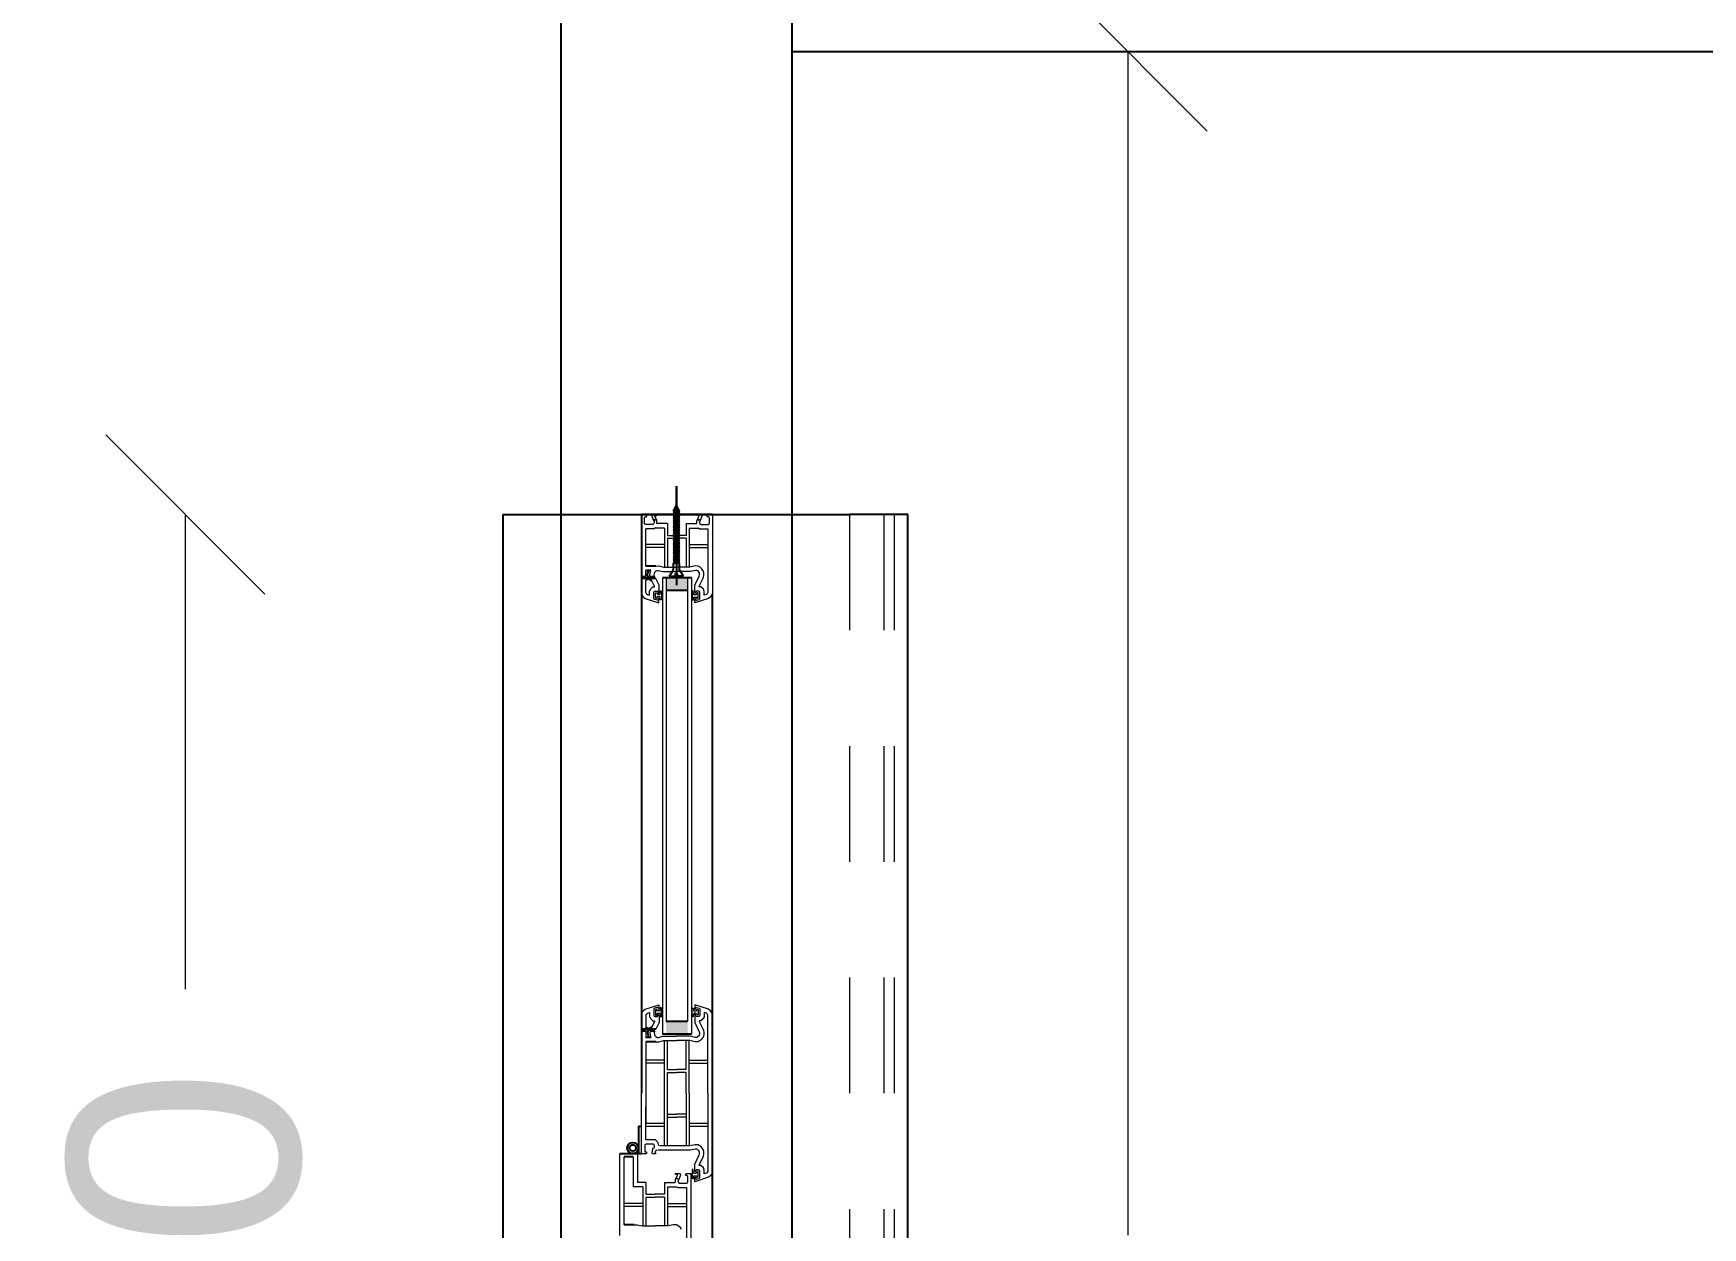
# Model space of a CAD drawing. Header units: metres. Extents: x -355 to 973, y -73 to 238.
# Drawn here: x 512.265 to 513.708, y 100.184 to 101.216 of the extents above; entities that cross this region are included whole.
import ezdxf

# ---------------------------------------------------------------- set-up
doc = ezdxf.new("R2010")
doc.units = ezdxf.units.M
doc.header["$LTSCALE"] = 3
doc.header["$MEASUREMENT"] = 0
doc.linetypes.add('202$0$HIDDEN', pattern=[0.375, 0.25, -0.125])
doc.linetypes.add('DASHED2', pattern=[0.375, 0.25, -0.125])
doc.layers.add('01B', color=10, linetype='Continuous')
doc.layers.add('5', color=2, linetype='Continuous')
doc.layers.add('05', color=21, linetype='Continuous', lineweight=5)
doc.layers.add('15', color=63, linetype='DASHED2', lineweight=15)
doc.styles.get("Standard").update_dxf_attribs({"font": 'arial.ttf'})
doc.dimstyles.new('ahmad', dxfattribs={"dimtxt": 0.2, "dimasz": 0.1375, "dimexe": 0, "dimexo": 0.0625, "dimgap": 0.09, "dimtad": 0, "dimzin": 0, "dimdsep": 46, "dimtxsty": 'Standard', "dimblk": 'OBLIQUE', "dimcen": 0.09, "dimclrd": 245, "dimclrt": 61, "dimadec": 0, "dimazin": 0, "dimtfac": 1, "dimtofl": 0, "dimtmove": 0, "dimatfit": 3, "dimldrblk": 'OBLIQUE', "dimfxl": 0, "dimfxlon": 1, "dimtolj": 1, "dimtzin": 0, "dimlwd": 13, "dimarcsym": 0})

# ---------------------------------------------------------------- blocks, each defined once
blk = doc.blocks.new('DSSSS')
at = {"layer": '05'}
for p, q in [((152.7604, -221.3864), (152.7604, -221.3872)), ((152.7604, -221.3872), (152.7664, -221.3872)), ((152.7664, -221.3872), (152.7664, -221.3863))]:
    blk.add_line(p, q, dxfattribs=at)
blk.add_lwpolyline([(152.7664, -221.3863), (152.7646, -221.3863), (152.7646, -221.384), (152.7657, -221.384), (152.7654, -221.383), (152.7617, -221.383), (152.7617, -221.3838), (152.7623, -221.3841), (152.763, -221.3847), (152.763, -221.3859), (152.7619, -221.3864), (152.7604, -221.3864)], dxfattribs=at)
blk = doc.blocks.new('ddd')
at = {"layer": '01B'}
for points in [[(1655.8293, 1003.8705), (1655.8184, 1003.8705), (1655.8184, 1003.889), (1655.8293, 1003.889)], [(1656.2018, 1003.8705), (1656.2127, 1003.8705), (1656.2127, 1003.889), (1656.2018, 1003.889)]]:
    blk.add_hatch(color=143, dxfattribs=at).paths.add_polyline_path(points)
at = {"layer": '01B', "color": 32}
for p in [(1655.7637, 1004.0793), (1655.7637, 1003.7293)]:
    blk.add_line(p, (1655.7637, 1004.0293), dxfattribs=at)
at = {"layer": '01B', "color": 143}
for p, q in [((1655.7637, 1003.9104), (1655.7637, 1003.8491)), ((1657.1951, 1003.9104), (1655.8322, 1003.9104)), ((1655.7608, 1003.8819), (1655.7555, 1003.8793)), ((1655.7608, 1003.8819), (1655.7587, 1003.8793)), ((1655.7621, 1003.8819), (1655.76, 1003.8793)), ((1655.7608, 1003.8819), (1655.7616, 1003.8813)), ((1655.7633, 1003.8819), (1655.7612, 1003.8793)), ((1655.7621, 1003.8819), (1655.7628, 1003.8813)), ((1655.7646, 1003.8819), (1655.7624, 1003.8793)), ((1655.7633, 1003.8819), (1655.7641, 1003.8813)), ((1655.7658, 1003.8819), (1655.7637, 1003.8793)), ((1655.7646, 1003.8819), (1655.7653, 1003.8813)), ((1655.7671, 1003.8819), (1655.7649, 1003.8793)), ((1655.7658, 1003.8819), (1655.7666, 1003.8813)), ((1655.7683, 1003.8819), (1655.7662, 1003.8793)), ((1655.7671, 1003.8819), (1655.7678, 1003.8813)), ((1655.7696, 1003.8819), (1655.7674, 1003.8793)), ((1655.7683, 1003.8819), (1655.769, 1003.8813)), ((1655.7708, 1003.8819), (1655.7687, 1003.8793)), ((1655.7696, 1003.8819), (1655.7703, 1003.8813)), ((1655.7721, 1003.8819), (1655.7699, 1003.8793)), ((1655.7708, 1003.8819), (1655.7715, 1003.8813)), ((1655.7733, 1003.8819), (1655.7712, 1003.8793)), ((1655.7721, 1003.8819), (1655.7728, 1003.8813)), ((1655.7745, 1003.8819), (1655.7724, 1003.8793)), ((1655.7733, 1003.8819), (1655.774, 1003.8813)), ((1655.7758, 1003.8819), (1655.7737, 1003.8793)), ((1655.7745, 1003.8819), (1655.7753, 1003.8813)), ((1655.777, 1003.8819), (1655.7749, 1003.8793)), ((1655.7758, 1003.8819), (1655.7765, 1003.8813)), ((1655.7783, 1003.8819), (1655.7762, 1003.8793)), ((1655.777, 1003.8819), (1655.7778, 1003.8813)), ((1655.7795, 1003.8819), (1655.7774, 1003.8793)), ((1655.7783, 1003.8819), (1655.779, 1003.8813)), ((1655.7808, 1003.8819), (1655.7786, 1003.8793)), ((1655.7795, 1003.8819), (1655.7803, 1003.8813)), ((1655.782, 1003.8819), (1655.7799, 1003.8793)), ((1655.7808, 1003.8819), (1655.7815, 1003.8813)), ((1655.7833, 1003.8819), (1655.7811, 1003.8793)), ((1655.782, 1003.8819), (1655.7827, 1003.8813)), ((1655.7845, 1003.8819), (1655.7824, 1003.8793)), ((1655.7833, 1003.8819), (1655.784, 1003.8813)), ((1655.7858, 1003.8819), (1655.7836, 1003.8793)), ((1655.7845, 1003.8819), (1655.7852, 1003.8813)), ((1655.787, 1003.8819), (1655.7849, 1003.8793)), ((1655.7858, 1003.8819), (1655.7865, 1003.8813)), ((1655.7882, 1003.8819), (1655.7861, 1003.8793)), ((1655.787, 1003.8819), (1655.7877, 1003.8813)), ((1655.7895, 1003.8819), (1655.7874, 1003.8793)), ((1655.7882, 1003.8819), (1655.789, 1003.8813)), ((1655.7907, 1003.8819), (1655.7886, 1003.8793)), ((1655.7895, 1003.8819), (1655.7902, 1003.8813)), ((1655.792, 1003.8819), (1655.7899, 1003.8793)), ((1655.7907, 1003.8819), (1655.7915, 1003.8813)), ((1655.7932, 1003.8819), (1655.7911, 1003.8793)), ((1655.792, 1003.8819), (1655.7927, 1003.8813)), ((1655.7945, 1003.8819), (1655.7923, 1003.8793)), ((1655.7932, 1003.8819), (1655.794, 1003.8813)), ((1655.7957, 1003.8819), (1655.7936, 1003.8793)), ((1655.7945, 1003.8819), (1655.7952, 1003.8813)), ((1655.797, 1003.8819), (1655.7948, 1003.8793)), ((1655.7957, 1003.8819), (1655.7965, 1003.8813)), ((1655.7982, 1003.8819), (1655.7961, 1003.8793)), ((1655.797, 1003.8819), (1655.7977, 1003.8813)), ((1655.7995, 1003.8819), (1655.7973, 1003.8793)), ((1655.7982, 1003.8819), (1655.7989, 1003.8813)), ((1655.8007, 1003.8819), (1655.7986, 1003.8793)), ((1655.7995, 1003.8819), (1655.8002, 1003.8813)), ((1655.8019, 1003.8819), (1655.7998, 1003.8793)), ((1655.8007, 1003.8819), (1655.8014, 1003.8813)), ((1655.8032, 1003.8819), (1655.8011, 1003.8793)), ((1655.8019, 1003.8819), (1655.8027, 1003.8813)), ((1655.8044, 1003.8819), (1655.8023, 1003.8793)), ((1655.8032, 1003.8819), (1655.8039, 1003.8813)), ((1655.8057, 1003.8819), (1655.8036, 1003.8793)), ((1655.8044, 1003.8819), (1655.8052, 1003.8813)), ((1655.8114, 1003.8819), (1655.8057, 1003.8819)), ((1655.8057, 1003.8819), (1655.8057, 1003.8793)), ((1655.8168, 1003.8855), (1655.8114, 1003.8819)), ((1655.8168, 1003.8855), (1655.8168, 1003.8803)), ((1655.8184, 1003.8923), (1655.8184, 1003.8672)), ((1655.8293, 1003.889), (1655.8293, 1003.8705)), ((1656.2018, 1003.889), (1656.2018, 1003.8705)), ((1656.2127, 1003.8923), (1656.2127, 1003.8672)), ((1655.7802, 1003.8793), (1655.7393, 1003.8793)), ((1655.7393, 1003.8793), (1655.8247, 1003.8793)), ((1655.7608, 1003.8768), (1655.7555, 1003.8793)), ((1655.7608, 1003.8768), (1655.7587, 1003.8793)), ((1655.7621, 1003.8768), (1655.76, 1003.8793)), ((1655.7608, 1003.8768), (1655.7616, 1003.8774)), ((1655.7633, 1003.8768), (1655.7612, 1003.8793)), ((1655.7621, 1003.8768), (1655.7628, 1003.8774)), ((1655.7646, 1003.8768), (1655.7624, 1003.8793)), ((1655.7633, 1003.8768), (1655.7641, 1003.8774)), ((1655.7658, 1003.8768), (1655.7637, 1003.8793)), ((1655.7646, 1003.8768), (1655.7653, 1003.8774)), ((1655.7671, 1003.8768), (1655.7649, 1003.8793)), ((1655.7658, 1003.8768), (1655.7666, 1003.8774)), ((1655.7683, 1003.8768), (1655.7662, 1003.8793)), ((1655.7671, 1003.8768), (1655.7678, 1003.8774)), ((1655.7696, 1003.8768), (1655.7674, 1003.8793)), ((1655.7683, 1003.8768), (1655.769, 1003.8774)), ((1655.7708, 1003.8768), (1655.7687, 1003.8793)), ((1655.7696, 1003.8768), (1655.7703, 1003.8774)), ((1655.7721, 1003.8768), (1655.7699, 1003.8793)), ((1655.7708, 1003.8768), (1655.7715, 1003.8774)), ((1655.7733, 1003.8768), (1655.7712, 1003.8793)), ((1655.7721, 1003.8768), (1655.7728, 1003.8774)), ((1655.7745, 1003.8768), (1655.7724, 1003.8793)), ((1655.7733, 1003.8768), (1655.774, 1003.8774)), ((1655.7758, 1003.8768), (1655.7737, 1003.8793)), ((1655.7745, 1003.8768), (1655.7753, 1003.8774)), ((1655.777, 1003.8768), (1655.7749, 1003.8793)), ((1655.7758, 1003.8768), (1655.7765, 1003.8774)), ((1655.7783, 1003.8768), (1655.7762, 1003.8793)), ((1655.777, 1003.8768), (1655.7778, 1003.8774)), ((1655.7795, 1003.8768), (1655.7774, 1003.8793)), ((1655.7783, 1003.8768), (1655.779, 1003.8774)), ((1655.7808, 1003.8768), (1655.7786, 1003.8793)), ((1655.7795, 1003.8768), (1655.7803, 1003.8774)), ((1655.782, 1003.8768), (1655.7799, 1003.8793)), ((1655.7808, 1003.8768), (1655.7815, 1003.8774)), ((1655.7833, 1003.8768), (1655.7811, 1003.8793)), ((1655.782, 1003.8768), (1655.7827, 1003.8774)), ((1655.7845, 1003.8768), (1655.7824, 1003.8793)), ((1655.7833, 1003.8768), (1655.784, 1003.8774)), ((1655.7858, 1003.8768), (1655.7836, 1003.8793)), ((1655.7845, 1003.8768), (1655.7852, 1003.8774)), ((1655.787, 1003.8768), (1655.7849, 1003.8793)), ((1655.7858, 1003.8768), (1655.7865, 1003.8774)), ((1655.7882, 1003.8768), (1655.7861, 1003.8793)), ((1655.787, 1003.8768), (1655.7877, 1003.8774)), ((1655.7895, 1003.8768), (1655.7874, 1003.8793)), ((1655.7882, 1003.8768), (1655.789, 1003.8774)), ((1655.7907, 1003.8768), (1655.7886, 1003.8793)), ((1655.7895, 1003.8768), (1655.7902, 1003.8774)), ((1655.792, 1003.8768), (1655.7899, 1003.8793)), ((1655.7907, 1003.8768), (1655.7915, 1003.8774)), ((1655.7932, 1003.8768), (1655.7911, 1003.8793)), ((1655.792, 1003.8768), (1655.7927, 1003.8774)), ((1655.7945, 1003.8768), (1655.7923, 1003.8793)), ((1655.7932, 1003.8768), (1655.794, 1003.8774)), ((1655.7957, 1003.8768), (1655.7936, 1003.8793)), ((1655.7945, 1003.8768), (1655.7952, 1003.8774)), ((1655.797, 1003.8768), (1655.7948, 1003.8793)), ((1655.7957, 1003.8768), (1655.7965, 1003.8774)), ((1655.7982, 1003.8768), (1655.7961, 1003.8793)), ((1655.797, 1003.8768), (1655.7977, 1003.8774)), ((1655.7995, 1003.8768), (1655.7973, 1003.8793)), ((1655.7982, 1003.8768), (1655.7989, 1003.8774)), ((1655.8007, 1003.8768), (1655.7986, 1003.8793)), ((1655.7995, 1003.8768), (1655.8002, 1003.8774)), ((1655.8019, 1003.8768), (1655.7998, 1003.8793)), ((1655.8007, 1003.8768), (1655.8014, 1003.8774)), ((1655.8032, 1003.8768), (1655.8011, 1003.8793)), ((1655.8019, 1003.8768), (1655.8027, 1003.8774)), ((1655.8044, 1003.8768), (1655.8023, 1003.8793)), ((1655.8032, 1003.8768), (1655.8039, 1003.8774)), ((1655.8057, 1003.8768), (1655.8036, 1003.8793)), ((1655.8044, 1003.8768), (1655.8052, 1003.8774)), ((1655.8057, 1003.8768), (1655.8057, 1003.8793)), ((1655.8114, 1003.8768), (1655.8057, 1003.8768)), ((1655.8168, 1003.8732), (1655.8114, 1003.8768)), ((1655.8168, 1003.8803), (1655.8147, 1003.8803)), ((1655.8147, 1003.8803), (1655.8147, 1003.8793)), ((1655.8147, 1003.8784), (1655.8147, 1003.8793)), ((1655.8168, 1003.8784), (1655.8147, 1003.8784)), ((1655.8168, 1003.8732), (1655.8168, 1003.8784)), ((1655.8082, 1003.8614), (1655.8082, 1003.8529)), ((1655.8119, 1003.8571), (1655.8119, 1003.8529)), ((1655.8123, 1003.8555), (1655.8122, 1003.8549)), ((1655.8174, 1003.8607), (1655.8174, 1003.8566)), ((1655.8174, 1003.8529), (1655.8174, 1003.8491)), ((1655.8189, 1003.8572), (1655.8178, 1003.8551)), ((1655.8181, 1003.8545), (1655.8189, 1003.8529)), ((1655.8189, 1003.8615), (1655.8189, 1003.8572)), ((1655.8189, 1003.8529), (1655.8189, 1003.8491)), ((1655.8209, 1003.8581), (1655.8193, 1003.8551)), ((1655.8193, 1003.8551), (1655.8204, 1003.8529)), ((1656.2065, 1003.8581), (1656.2081, 1003.8551)), ((1656.2081, 1003.8551), (1656.207, 1003.8529)), ((1656.2084, 1003.8615), (1656.2084, 1003.8572)), ((1656.2084, 1003.8572), (1656.2095, 1003.8551)), ((1656.2092, 1003.8545), (1656.2084, 1003.8529)), ((1656.2084, 1003.8529), (1656.2084, 1003.8491)), ((1656.2099, 1003.8607), (1656.2099, 1003.8566)), ((1656.2099, 1003.8529), (1656.2099, 1003.8491)), ((1656.215, 1003.8555), (1656.2152, 1003.8549)), ((1656.2154, 1003.8571), (1656.2154, 1003.8529)), ((1656.2192, 1003.8614), (1656.2192, 1003.8529)), ((1655.7637, 1003.8491), (1656.2637, 1003.8491)), ((1656.2921, 1003.8467), (1656.2921, 1003.8491)), ((1656.3159, 1003.8467), (1656.2921, 1003.8467)), ((1656.3159, 1003.8491), (1656.3159, 1003.8467)), ((1656.3159, 1003.8456), (1656.3159, 1003.8304)), ((1656.3185, 1003.8418), (1656.3185, 1003.8342)), ((1656.3774, 1003.8427), (1656.3774, 1003.8342))]:
    blk.add_line(p, q, dxfattribs=at)
for radius in [0.00477, 0.00274]:
    blk.add_circle((1656.3109, 1003.8416), radius, dxfattribs=at)
at = {"layer": '05', "color": 143}
for p, q in [((1655.7637, 1003.9064), (1655.7637, 1003.9104)), ((1656.2637, 1003.9104), (1656.3322, 1003.9104)), ((1656.3322, 1003.9104), (1656.3349, 1003.9087)), ((1655.7651, 1003.9057), (1655.7637, 1003.9064)), ((1655.7637, 1003.9013), (1655.7651, 1003.9014)), ((1655.7637, 1003.8972), (1655.7637, 1003.9013)), ((1655.764, 1003.897), (1655.7637, 1003.8972)), ((1655.7646, 1003.8971), (1655.764, 1003.897)), ((1655.7647, 1003.8984), (1655.7646, 1003.8971)), ((1655.7652, 1003.8989), (1655.7647, 1003.8984)), ((1655.7656, 1003.9063), (1655.7651, 1003.9057)), ((1655.7651, 1003.9014), (1655.7689, 1003.8999)), ((1655.7689, 1003.8971), (1655.7652, 1003.8989)), ((1655.7667, 1003.9078), (1655.7656, 1003.9073)), ((1655.7656, 1003.9073), (1655.7656, 1003.9063)), ((1655.771, 1003.9078), (1655.7667, 1003.9078)), ((1655.7687, 1003.8985), (1655.7678, 1003.899)), ((1655.7678, 1003.899), (1655.7683, 1003.8988)), ((1655.7683, 1003.8988), (1655.7687, 1003.8985)), ((1655.7689, 1003.8999), (1655.7702, 1003.8991)), ((1655.7701, 1003.8971), (1655.7689, 1003.8971)), ((1655.7712, 1003.8971), (1655.7701, 1003.8971)), ((1655.7702, 1003.8991), (1655.7715, 1003.8997)), ((1655.7716, 1003.9077), (1655.771, 1003.9078)), ((1655.7715, 1003.8967), (1655.7712, 1003.8971)), ((1655.7715, 1003.8997), (1655.7722, 1003.9006)), ((1655.7715, 1003.8878), (1655.7715, 1003.8967)), ((1655.7722, 1003.9067), (1655.7716, 1003.9077)), ((1655.7722, 1003.9006), (1655.7722, 1003.9067)), ((1655.7752, 1003.8982), (1655.776, 1003.8993)), ((1655.7754, 1003.8979), (1655.7752, 1003.8982)), ((1655.7754, 1003.8904), (1655.7754, 1003.8979)), ((1655.776, 1003.8993), (1655.776, 1003.9066)), ((1655.776, 1003.9066), (1655.8311, 1003.9066)), ((1655.7896, 1003.8904), (1655.7896, 1003.9066)), ((1655.7921, 1003.8904), (1655.7921, 1003.9066)), ((1655.8082, 1003.898), (1655.8081, 1003.8954)), ((1655.8081, 1003.8954), (1655.8091, 1003.891)), ((1655.8093, 1003.8999), (1655.8082, 1003.898)), ((1655.8103, 1003.9011), (1655.8093, 1003.8999)), ((1655.8122, 1003.9024), (1655.8103, 1003.9011)), ((1655.814, 1003.903), (1655.8122, 1003.9024)), ((1655.816, 1003.9031), (1655.814, 1003.903)), ((1655.818, 1003.9027), (1655.816, 1003.9031)), ((1655.8257, 1003.899), (1655.818, 1003.9027)), ((1655.8261, 1003.899), (1655.8257, 1003.899)), ((1655.8282, 1003.9026), (1655.8261, 1003.9005)), ((1655.8261, 1003.9005), (1655.8261, 1003.899)), ((1655.8301, 1003.9033), (1655.8282, 1003.9026)), ((1655.8334, 1003.9033), (1655.8301, 1003.9033)), ((1655.8311, 1003.9066), (1655.8323, 1003.9058)), ((1655.8323, 1003.9058), (1655.8328, 1003.9052)), ((1655.8328, 1003.9052), (1655.8334, 1003.9033)), ((1656.1945, 1003.9052), (1656.1939, 1003.9033)), ((1656.1939, 1003.9033), (1656.1973, 1003.9033)), ((1656.195, 1003.9058), (1656.1945, 1003.9052)), ((1656.1962, 1003.9066), (1656.195, 1003.9058)), ((1656.2637, 1003.9066), (1656.1962, 1003.9066)), ((1656.1973, 1003.9033), (1656.1992, 1003.9026)), ((1656.1992, 1003.9026), (1656.2012, 1003.9005)), ((1656.2012, 1003.9005), (1656.2012, 1003.899)), ((1656.2012, 1003.899), (1656.2017, 1003.899)), ((1656.2017, 1003.899), (1656.2093, 1003.9027)), ((1656.2093, 1003.9027), (1656.2113, 1003.9031)), ((1656.2113, 1003.9031), (1656.2133, 1003.903)), ((1656.2133, 1003.903), (1656.2152, 1003.9024)), ((1656.2152, 1003.9024), (1656.217, 1003.9011)), ((1656.217, 1003.9011), (1656.218, 1003.8999)), ((1656.218, 1003.8999), (1656.2192, 1003.898)), ((1656.2192, 1003.8954), (1656.2182, 1003.891)), ((1656.2192, 1003.898), (1656.2192, 1003.8954)), ((1656.2352, 1003.8904), (1656.2352, 1003.9066)), ((1656.2377, 1003.8904), (1656.2377, 1003.9066)), ((1656.2637, 1003.9066), (1656.3311, 1003.9066)), ((1656.2896, 1003.8904), (1656.2896, 1003.9066)), ((1656.2921, 1003.8904), (1656.2921, 1003.9066)), ((1656.3082, 1003.898), (1656.3081, 1003.8954)), ((1656.3081, 1003.8954), (1656.3091, 1003.891)), ((1656.3093, 1003.8999), (1656.3082, 1003.898)), ((1656.3103, 1003.9011), (1656.3093, 1003.8999)), ((1656.3122, 1003.9024), (1656.3103, 1003.9011)), ((1656.3124, 1003.8976), (1656.3119, 1003.8969)), ((1656.3119, 1003.8969), (1656.3119, 1003.8958)), ((1656.3119, 1003.8958), (1656.3129, 1003.8914)), ((1656.314, 1003.903), (1656.3122, 1003.9024)), ((1656.313, 1003.8983), (1656.3124, 1003.8976)), ((1656.3138, 1003.8989), (1656.313, 1003.8983)), ((1656.3147, 1003.8992), (1656.3138, 1003.8989)), ((1656.316, 1003.9031), (1656.314, 1003.903)), ((1656.3157, 1003.8993), (1656.3147, 1003.8992)), ((1656.3168, 1003.899), (1656.3157, 1003.8993)), ((1656.318, 1003.9027), (1656.316, 1003.9031)), ((1656.3248, 1003.8951), (1656.3168, 1003.899)), ((1656.3257, 1003.899), (1656.318, 1003.9027)), ((1656.3261, 1003.899), (1656.3257, 1003.899)), ((1656.3282, 1003.9026), (1656.3261, 1003.9005)), ((1656.3261, 1003.9005), (1656.3261, 1003.899)), ((1656.3301, 1003.9033), (1656.3282, 1003.9026)), ((1656.3303, 1003.8993), (1656.3299, 1003.8989)), ((1656.3299, 1003.8989), (1656.3299, 1003.8964)), ((1656.3299, 1003.8964), (1656.3313, 1003.8958)), ((1656.3334, 1003.9033), (1656.3301, 1003.9033)), ((1656.3308, 1003.8995), (1656.3303, 1003.8993)), ((1656.3365, 1003.8995), (1656.3308, 1003.8995)), ((1656.3311, 1003.9066), (1656.3323, 1003.9058)), ((1656.3313, 1003.8958), (1656.3316, 1003.8955)), ((1656.3316, 1003.8955), (1656.3316, 1003.8953)), ((1656.3323, 1003.9058), (1656.3328, 1003.9052)), ((1656.3328, 1003.9052), (1656.3334, 1003.9033)), ((1656.3349, 1003.9087), (1656.3362, 1003.907)), ((1656.3362, 1003.907), (1656.3401, 1003.8953)), ((1656.3362, 1003.8953), (1656.3362, 1003.8957)), ((1656.3362, 1003.8957), (1656.3369, 1003.8957)), ((1656.3369, 1003.8993), (1656.3365, 1003.8995)), ((1656.3372, 1003.8989), (1656.3369, 1003.8993)), ((1656.3369, 1003.8957), (1656.3375, 1003.8958)), ((1656.3378, 1003.8966), (1656.3372, 1003.8989)), ((1656.3375, 1003.8958), (1656.3377, 1003.8962)), ((1656.3377, 1003.8962), (1656.3378, 1003.8966)), ((1655.7715, 1003.8878), (1655.7817, 1003.8878)), ((1655.7754, 1003.8904), (1655.8091, 1003.8904)), ((1655.7817, 1003.8878), (1655.7817, 1003.8797)), ((1655.7842, 1003.8878), (1655.8091, 1003.8878)), ((1655.7842, 1003.8878), (1655.7842, 1003.8797)), ((1655.8091, 1003.891), (1655.8091, 1003.8841)), ((1655.8091, 1003.8841), (1655.8091, 1003.8797)), ((1656.2182, 1003.891), (1656.2182, 1003.8841)), ((1656.2637, 1003.8904), (1656.2182, 1003.8904)), ((1656.2431, 1003.8878), (1656.2182, 1003.8878)), ((1656.2182, 1003.8841), (1656.2182, 1003.8797)), ((1656.2431, 1003.8878), (1656.2431, 1003.8797)), ((1656.2637, 1003.8878), (1656.2457, 1003.8878)), ((1656.2457, 1003.8878), (1656.2457, 1003.8797)), ((1656.2637, 1003.8904), (1656.3091, 1003.8904)), ((1656.2637, 1003.8878), (1656.3091, 1003.8878)), ((1656.2817, 1003.8878), (1656.2817, 1003.8797)), ((1656.2842, 1003.8878), (1656.2842, 1003.8797)), ((1656.3091, 1003.891), (1656.3091, 1003.8833)), ((1656.3091, 1003.8833), (1656.3091, 1003.865)), ((1656.3129, 1003.8914), (1656.3129, 1003.8833)), ((1656.3129, 1003.8833), (1656.3129, 1003.8632)), ((1656.3312, 1003.8951), (1656.3248, 1003.8951)), ((1656.3296, 1003.8939), (1656.3296, 1003.8929)), ((1656.3296, 1003.8929), (1656.3373, 1003.8929)), ((1656.3316, 1003.8953), (1656.3312, 1003.8951)), ((1656.3401, 1003.8953), (1656.3362, 1003.8953)), ((1656.3373, 1003.8929), (1656.3373, 1003.894)), ((1656.3588, 1003.8717), (1656.3588, 1003.8879)), ((1656.3614, 1003.8717), (1656.3614, 1003.8879)), ((1655.7715, 1003.8716), (1655.7817, 1003.8716)), ((1655.7715, 1003.8716), (1655.7715, 1003.8628)), ((1655.7754, 1003.8691), (1655.8091, 1003.8691)), ((1655.7754, 1003.8691), (1655.7754, 1003.8615)), ((1655.7817, 1003.8716), (1655.7817, 1003.8797)), ((1655.7842, 1003.8716), (1655.7842, 1003.8797)), ((1655.7842, 1003.8716), (1655.8091, 1003.8716)), ((1655.7896, 1003.8691), (1655.7896, 1003.8529)), ((1655.7921, 1003.8691), (1655.7921, 1003.8529)), ((1655.8081, 1003.864), (1655.8091, 1003.8685)), ((1655.8091, 1003.8754), (1655.8091, 1003.8797)), ((1655.8091, 1003.8685), (1655.8091, 1003.8754)), ((1655.8119, 1003.8636), (1655.8129, 1003.868)), ((1655.8129, 1003.8754), (1655.8129, 1003.8797)), ((1655.8129, 1003.868), (1655.8129, 1003.8754)), ((1655.8296, 1003.8656), (1655.8296, 1003.8665)), ((1655.8296, 1003.8665), (1655.8373, 1003.8665)), ((1655.8373, 1003.8665), (1655.8373, 1003.8654)), ((1656.1977, 1003.8665), (1656.19, 1003.8665)), ((1656.19, 1003.8665), (1656.19, 1003.8654)), ((1656.1977, 1003.8656), (1656.1977, 1003.8665)), ((1656.2144, 1003.8754), (1656.2144, 1003.8797)), ((1656.2144, 1003.868), (1656.2144, 1003.8754)), ((1656.2154, 1003.8636), (1656.2144, 1003.868)), ((1656.2182, 1003.8754), (1656.2182, 1003.8797)), ((1656.2182, 1003.8685), (1656.2182, 1003.8754)), ((1656.2431, 1003.8716), (1656.2182, 1003.8716)), ((1656.3091, 1003.8691), (1656.2182, 1003.8691)), ((1656.2192, 1003.864), (1656.2182, 1003.8685)), ((1656.2352, 1003.8691), (1656.2352, 1003.8529)), ((1656.2377, 1003.8691), (1656.2377, 1003.8529)), ((1656.2431, 1003.8716), (1656.2431, 1003.8797)), ((1656.2457, 1003.8716), (1656.2457, 1003.8797)), ((1656.3091, 1003.8716), (1656.2457, 1003.8716)), ((1656.2817, 1003.8716), (1656.2817, 1003.8797)), ((1656.2842, 1003.8716), (1656.2842, 1003.8797)), ((1656.2896, 1003.8529), (1656.2896, 1003.8691)), ((1656.2921, 1003.8529), (1656.2921, 1003.8691)), ((1656.3408, 1003.8691), (1656.3509, 1003.8691)), ((1656.3446, 1003.8717), (1656.3783, 1003.8717)), ((1656.3509, 1003.8691), (1656.3509, 1003.861)), ((1656.3534, 1003.8691), (1656.3783, 1003.8691)), ((1656.3534, 1003.8691), (1656.3534, 1003.861)), ((1655.764, 1003.8625), (1655.7637, 1003.8623)), ((1655.7637, 1003.8623), (1655.7637, 1003.8581)), ((1655.7637, 1003.8581), (1655.7651, 1003.858)), ((1655.7651, 1003.8537), (1655.7637, 1003.8531)), ((1655.7637, 1003.8531), (1655.7637, 1003.8491)), ((1655.7646, 1003.8623), (1655.764, 1003.8625)), ((1655.7647, 1003.8611), (1655.7646, 1003.8623)), ((1655.7652, 1003.8606), (1655.7647, 1003.8611)), ((1655.7651, 1003.858), (1655.7689, 1003.8595)), ((1655.7656, 1003.8532), (1655.7651, 1003.8537)), ((1655.7689, 1003.8624), (1655.7652, 1003.8606)), ((1655.7656, 1003.8521), (1655.7656, 1003.8532)), ((1655.7667, 1003.8516), (1655.7656, 1003.8521)), ((1655.7687, 1003.8609), (1655.7678, 1003.8604)), ((1655.7678, 1003.8604), (1655.7683, 1003.8606)), ((1655.7683, 1003.8606), (1655.7687, 1003.8609)), ((1655.7701, 1003.8623), (1655.7689, 1003.8624)), ((1655.7689, 1003.8595), (1655.7702, 1003.8603)), ((1655.7712, 1003.8623), (1655.7701, 1003.8623)), ((1655.7702, 1003.8603), (1655.7715, 1003.8597)), ((1655.7715, 1003.8628), (1655.7712, 1003.8623)), ((1655.7715, 1003.8597), (1655.7722, 1003.8589)), ((1655.7722, 1003.8528), (1655.7716, 1003.8517)), ((1655.7722, 1003.8589), (1655.7722, 1003.8528)), ((1655.7754, 1003.8615), (1655.7752, 1003.8613)), ((1655.7752, 1003.8613), (1655.776, 1003.8601)), ((1655.776, 1003.8601), (1655.776, 1003.8529)), ((1655.8082, 1003.8529), (1655.776, 1003.8529)), ((1655.8082, 1003.8614), (1655.8081, 1003.864)), ((1655.8119, 1003.8626), (1655.8119, 1003.8636)), ((1655.8124, 1003.8618), (1655.8119, 1003.8626)), ((1655.814, 1003.8565), (1655.8119, 1003.8571)), ((1655.8174, 1003.8529), (1655.8119, 1003.8529)), ((1655.8143, 1003.8543), (1655.8122, 1003.8549)), ((1655.8144, 1003.8549), (1655.8123, 1003.8555)), ((1655.813, 1003.8611), (1655.8124, 1003.8618)), ((1655.8138, 1003.8605), (1655.813, 1003.8611)), ((1655.8147, 1003.8603), (1655.8138, 1003.8605)), ((1655.816, 1003.8563), (1655.814, 1003.8565)), ((1655.8165, 1003.8541), (1655.8143, 1003.8543)), ((1655.8164, 1003.8547), (1655.8144, 1003.8549)), ((1655.8157, 1003.8602), (1655.8147, 1003.8603)), ((1655.8168, 1003.8604), (1655.8157, 1003.8602)), ((1655.8174, 1003.8566), (1655.816, 1003.8563)), ((1655.8178, 1003.8551), (1655.8164, 1003.8547)), ((1655.8181, 1003.8545), (1655.8165, 1003.8541)), ((1655.8174, 1003.8607), (1655.8168, 1003.8604)), ((1655.8248, 1003.8643), (1655.8189, 1003.8615)), ((1655.8311, 1003.8529), (1655.8204, 1003.8529)), ((1655.8257, 1003.8605), (1655.8209, 1003.8581)), ((1655.8312, 1003.8643), (1655.8248, 1003.8643)), ((1655.8261, 1003.8605), (1655.8257, 1003.8605)), ((1655.8261, 1003.859), (1655.8261, 1003.8605)), ((1655.8282, 1003.8568), (1655.8261, 1003.859)), ((1655.8301, 1003.8561), (1655.8282, 1003.8568)), ((1655.8299, 1003.863), (1655.8313, 1003.8637)), ((1655.8299, 1003.8605), (1655.8299, 1003.863)), ((1655.8303, 1003.8601), (1655.8299, 1003.8605)), ((1655.8334, 1003.8561), (1655.8301, 1003.8561)), ((1655.8308, 1003.8599), (1655.8303, 1003.8601)), ((1655.8365, 1003.8599), (1655.8308, 1003.8599)), ((1655.8311, 1003.8529), (1655.8323, 1003.8536)), ((1655.8316, 1003.8641), (1655.8312, 1003.8643)), ((1655.8313, 1003.8637), (1655.8316, 1003.8639)), ((1655.8316, 1003.8639), (1655.8316, 1003.8641)), ((1655.8323, 1003.8536), (1655.8328, 1003.8543)), ((1655.8328, 1003.8543), (1655.8334, 1003.8561)), ((1655.8349, 1003.8507), (1655.8362, 1003.8524)), ((1655.8362, 1003.8524), (1655.8401, 1003.8641)), ((1655.8401, 1003.8641), (1655.8362, 1003.8641)), ((1655.8362, 1003.8641), (1655.8362, 1003.8638)), ((1655.8362, 1003.8638), (1655.8369, 1003.8638)), ((1655.8369, 1003.8602), (1655.8365, 1003.8599)), ((1655.8369, 1003.8638), (1655.8375, 1003.8637)), ((1655.8372, 1003.8605), (1655.8369, 1003.8602)), ((1655.8378, 1003.8628), (1655.8372, 1003.8605)), ((1655.8375, 1003.8637), (1655.8377, 1003.8632)), ((1655.8377, 1003.8632), (1655.8378, 1003.8628)), ((1656.1911, 1003.8524), (1656.1872, 1003.8641)), ((1656.1872, 1003.8641), (1656.1911, 1003.8641)), ((1656.1896, 1003.8632), (1656.1895, 1003.8628)), ((1656.1895, 1003.8628), (1656.1902, 1003.8605)), ((1656.1899, 1003.8637), (1656.1896, 1003.8632)), ((1656.1904, 1003.8638), (1656.1899, 1003.8637)), ((1656.1902, 1003.8605), (1656.1905, 1003.8602)), ((1656.1911, 1003.8638), (1656.1904, 1003.8638)), ((1656.1905, 1003.8602), (1656.1908, 1003.8599)), ((1656.1908, 1003.8599), (1656.1965, 1003.8599)), ((1656.1911, 1003.8641), (1656.1911, 1003.8638)), ((1656.1924, 1003.8507), (1656.1911, 1003.8524)), ((1656.1945, 1003.8543), (1656.1939, 1003.8561)), ((1656.1939, 1003.8561), (1656.1973, 1003.8561)), ((1656.195, 1003.8536), (1656.1945, 1003.8543)), ((1656.1962, 1003.8529), (1656.195, 1003.8536)), ((1656.1957, 1003.8641), (1656.1961, 1003.8643)), ((1656.1957, 1003.8639), (1656.1957, 1003.8641)), ((1656.196, 1003.8637), (1656.1957, 1003.8639)), ((1656.1974, 1003.863), (1656.196, 1003.8637)), ((1656.1961, 1003.8643), (1656.2025, 1003.8643)), ((1656.1962, 1003.8529), (1656.207, 1003.8529)), ((1656.1965, 1003.8599), (1656.197, 1003.8601)), ((1656.197, 1003.8601), (1656.1974, 1003.8605)), ((1656.1973, 1003.8561), (1656.1992, 1003.8568)), ((1656.1974, 1003.8605), (1656.1974, 1003.863)), ((1656.1992, 1003.8568), (1656.2012, 1003.859)), ((1656.2012, 1003.859), (1656.2012, 1003.8605)), ((1656.2012, 1003.8605), (1656.2017, 1003.8605)), ((1656.2017, 1003.8605), (1656.2065, 1003.8581)), ((1656.2025, 1003.8643), (1656.2084, 1003.8615)), ((1656.2092, 1003.8545), (1656.2109, 1003.8541)), ((1656.2095, 1003.8551), (1656.2109, 1003.8547)), ((1656.2099, 1003.8607), (1656.2106, 1003.8604)), ((1656.2099, 1003.8566), (1656.2113, 1003.8563)), ((1656.2099, 1003.8529), (1656.2154, 1003.8529)), ((1656.2106, 1003.8604), (1656.2116, 1003.8602)), ((1656.2109, 1003.8547), (1656.2129, 1003.8549)), ((1656.2109, 1003.8541), (1656.213, 1003.8543)), ((1656.2113, 1003.8563), (1656.2133, 1003.8565)), ((1656.2116, 1003.8602), (1656.2126, 1003.8603)), ((1656.2126, 1003.8603), (1656.2135, 1003.8605)), ((1656.2129, 1003.8549), (1656.215, 1003.8555)), ((1656.213, 1003.8543), (1656.2152, 1003.8549)), ((1656.2133, 1003.8565), (1656.2154, 1003.8571)), ((1656.2135, 1003.8605), (1656.2143, 1003.8611)), ((1656.2143, 1003.8611), (1656.2149, 1003.8618)), ((1656.2149, 1003.8618), (1656.2154, 1003.8626)), ((1656.2154, 1003.8626), (1656.2154, 1003.8636)), ((1656.2192, 1003.8614), (1656.2192, 1003.864)), ((1656.2192, 1003.8529), (1656.2896, 1003.8529)), ((1656.3038, 1003.8529), (1656.2754, 1003.8529)), ((1656.3064, 1003.8635), (1656.3038, 1003.8611)), ((1656.3038, 1003.8611), (1656.3038, 1003.8529)), ((1656.3087, 1003.8641), (1656.3064, 1003.8635)), ((1656.3083, 1003.86), (1656.3076, 1003.8594)), ((1656.3076, 1003.8594), (1656.3076, 1003.8528)), ((1656.3076, 1003.8528), (1656.3079, 1003.8522)), ((1656.3079, 1003.8522), (1656.3083, 1003.8519)), ((1656.3092, 1003.8603), (1656.3083, 1003.86)), ((1656.3091, 1003.8641), (1656.3087, 1003.8641)), ((1656.3102, 1003.8603), (1656.3092, 1003.8603)), ((1656.3114, 1003.859), (1656.3102, 1003.8603)), ((1656.3154, 1003.8583), (1656.3114, 1003.859)), ((1656.3129, 1003.8623), (1656.3132, 1003.8616)), ((1656.3132, 1003.8616), (1656.3139, 1003.8611)), ((1656.3139, 1003.8611), (1656.3146, 1003.8606)), ((1656.3142, 1003.8521), (1656.3144, 1003.8526)), ((1656.3144, 1003.8533), (1656.3147, 1003.8536)), ((1656.3144, 1003.8526), (1656.3144, 1003.8533)), ((1656.3146, 1003.8606), (1656.3154, 1003.8612)), ((1656.3147, 1003.8536), (1656.3157, 1003.8536)), ((1656.3154, 1003.8612), (1656.316, 1003.8616)), ((1656.316, 1003.8587), (1656.3154, 1003.8583)), ((1656.3157, 1003.8536), (1656.3159, 1003.8532)), ((1656.3159, 1003.8532), (1656.3159, 1003.8491)), ((1656.316, 1003.8616), (1656.316, 1003.8587)), ((1656.3408, 1003.8529), (1656.3408, 1003.8456)), ((1656.3408, 1003.8529), (1656.3509, 1003.8529)), ((1656.3509, 1003.8529), (1656.3509, 1003.861)), ((1656.3534, 1003.8529), (1656.3534, 1003.861)), ((1656.3534, 1003.8529), (1656.3783, 1003.8529)), ((1656.3783, 1003.8567), (1656.3783, 1003.861)), ((1656.3783, 1003.8498), (1656.3783, 1003.8567)), ((1655.8174, 1003.8491), (1655.7637, 1003.8491)), ((1655.771, 1003.8516), (1655.7667, 1003.8516)), ((1655.7716, 1003.8517), (1655.771, 1003.8516)), ((1655.8322, 1003.8491), (1655.8189, 1003.8491)), ((1655.8322, 1003.8491), (1655.8349, 1003.8507)), ((1656.1951, 1003.8491), (1656.1924, 1003.8507)), ((1656.1951, 1003.8491), (1656.2084, 1003.8491)), ((1656.2099, 1003.8491), (1656.2637, 1003.8491)), ((1656.3159, 1003.8491), (1656.2637, 1003.8491)), ((1656.3083, 1003.8519), (1656.3138, 1003.8519)), ((1656.3138, 1003.8519), (1656.3142, 1003.8521)), ((1656.3159, 1003.8456), (1656.3408, 1003.8456)), ((1656.3185, 1003.8418), (1656.3446, 1003.8418)), ((1656.3446, 1003.8504), (1656.3446, 1003.8418)), ((1656.3446, 1003.8504), (1656.3783, 1003.8504)), ((1656.3588, 1003.8504), (1656.3588, 1003.8342)), ((1656.3614, 1003.8504), (1656.3614, 1003.8342)), ((1656.3773, 1003.8453), (1656.3783, 1003.8498)), ((1656.3774, 1003.8427), (1656.3773, 1003.8453)), ((1656.3866, 1003.8304), (1656.3159, 1003.8304)), ((1656.3774, 1003.8342), (1656.3185, 1003.8342))]:
    blk.add_line(p, q, dxfattribs=at)
at = {"layer": '05', "color": 107}
for p, q in [((1655.8184, 1003.8923), (1656.2127, 1003.8923)), ((1655.8184, 1003.889), (1656.2018, 1003.889)), ((1655.8184, 1003.8705), (1656.2018, 1003.8705)), ((1655.8184, 1003.8672), (1656.2127, 1003.8672))]:
    blk.add_line(p, q, dxfattribs=at)
at = {"layer": '05', "color": 143}
for points in [[(1655.7637, 1003.9104), (1655.8322, 1003.9104), (1655.8349, 1003.9087), (1655.8362, 1003.907), (1655.8401, 1003.8953), (1655.8362, 1003.8953), (1655.8362, 1003.8957), (1655.8369, 1003.8957), (1655.8375, 1003.8958), (1655.8377, 1003.8962), (1655.8378, 1003.8966), (1655.8372, 1003.8989), (1655.8369, 1003.8993), (1655.8365, 1003.8995), (1655.8308, 1003.8995), (1655.8303, 1003.8993), (1655.8299, 1003.8989), (1655.8299, 1003.8964), (1655.8313, 1003.8958), (1655.8316, 1003.8955), (1655.8316, 1003.8953), (1655.8312, 1003.8951), (1655.8248, 1003.8951), (1655.8168, 1003.899), (1655.8157, 1003.8993), (1655.8147, 1003.8992), (1655.8138, 1003.8989), (1655.813, 1003.8983), (1655.8124, 1003.8976), (1655.8119, 1003.8969), (1655.8119, 1003.8958), (1655.8129, 1003.8914), (1655.8129, 1003.8841), (1655.8129, 1003.8797)], [(1656.2637, 1003.9104), (1656.1951, 1003.9104), (1656.1924, 1003.9087), (1656.1911, 1003.907), (1656.1872, 1003.8953), (1656.1911, 1003.8953), (1656.1911, 1003.8957), (1656.1904, 1003.8957), (1656.1899, 1003.8958), (1656.1896, 1003.8962), (1656.1895, 1003.8966), (1656.1902, 1003.8989), (1656.1905, 1003.8993), (1656.1908, 1003.8995), (1656.1965, 1003.8995), (1656.197, 1003.8993), (1656.1974, 1003.8989), (1656.1974, 1003.8964), (1656.196, 1003.8958), (1656.1957, 1003.8955), (1656.1957, 1003.8953), (1656.1961, 1003.8951), (1656.2025, 1003.8951), (1656.2106, 1003.899), (1656.2116, 1003.8993), (1656.2126, 1003.8992), (1656.2135, 1003.8989), (1656.2143, 1003.8983), (1656.2149, 1003.8976), (1656.2154, 1003.8969), (1656.2154, 1003.8958), (1656.2144, 1003.8914), (1656.2144, 1003.8841), (1656.2144, 1003.8797)], [(1656.3373, 1003.894), (1656.3349, 1003.894), (1656.3349, 1003.8969), (1656.3364, 1003.8969), (1656.336, 1003.8982), (1656.3312, 1003.8982), (1656.3312, 1003.8972), (1656.332, 1003.8969), (1656.3329, 1003.8961), (1656.3329, 1003.8945), (1656.3315, 1003.8939), (1656.3296, 1003.8939)], [(1656.3329, 1003.8917), (1656.4015, 1003.8917)], [(1656.3408, 1003.8691), (1656.3408, 1003.878), (1656.3404, 1003.8784), (1656.3393, 1003.8784), (1656.3381, 1003.8784), (1656.3344, 1003.8802), (1656.3339, 1003.8797), (1656.3338, 1003.8785), (1656.3333, 1003.8783), (1656.3329, 1003.8785), (1656.3329, 1003.8826), (1656.3343, 1003.8828), (1656.3381, 1003.8813), (1656.3394, 1003.8805), (1656.3408, 1003.881), (1656.3414, 1003.8819), (1656.3414, 1003.888), (1656.3409, 1003.889), (1656.3403, 1003.8891), (1656.336, 1003.8891), (1656.3348, 1003.8887), (1656.3348, 1003.8876), (1656.3343, 1003.8871), (1656.3329, 1003.8877), (1656.3329, 1003.8917)], [(1656.3446, 1003.8717), (1656.3446, 1003.8792), (1656.3444, 1003.8795), (1656.3452, 1003.8806), (1656.3452, 1003.8879), (1656.4004, 1003.8879)], [(1656.3814, 1003.8837), (1656.3795, 1003.8825), (1656.3785, 1003.8812), (1656.3774, 1003.8794), (1656.3773, 1003.8768), (1656.3783, 1003.8723), (1656.3783, 1003.8654), (1656.3783, 1003.861)], [(1655.8373, 1003.8654), (1655.8349, 1003.8654), (1655.8349, 1003.8625), (1655.8364, 1003.8625), (1655.836, 1003.8612), (1655.8312, 1003.8612), (1655.8312, 1003.8622), (1655.832, 1003.8626), (1655.8329, 1003.8633), (1655.8329, 1003.8649), (1655.8315, 1003.8656), (1655.8296, 1003.8656)], [(1656.19, 1003.8654), (1656.1924, 1003.8654), (1656.1924, 1003.8625), (1656.1909, 1003.8625), (1656.1913, 1003.8612), (1656.1961, 1003.8612), (1656.1961, 1003.8622), (1656.1953, 1003.8626), (1656.1944, 1003.8633), (1656.1944, 1003.8649), (1656.1958, 1003.8656), (1656.1977, 1003.8656)]]:
    blk.add_lwpolyline(points, dxfattribs=at)
blk.add_lwpolyline([(1656.3376, 1003.8801), (1656.338, 1003.8799), (1656.337, 1003.8803)], close=True, dxfattribs=at)
at = {"layer": '15'}
for p, q in [((1657.2637, 1003.9793), (1655.7637, 1003.9793)), ((1655.7637, 1003.7793), (1657.2637, 1003.7793))]:
    blk.add_line(p, q, dxfattribs=at)
at = {"layer": '5', "color": 32}
for p, q in [((1657.2637, 1004.0793), (1655.7637, 1004.0793)), ((1655.7637, 1003.7293), (1657.2637, 1003.7293))]:
    blk.add_line(p, q, dxfattribs=at)
at = {"layer": '5', "color": 5, "linetype": '202$0$HIDDEN', "lineweight": 5, "ltscale": 0.1}
for p, q in [((1657.2637, 1004.0678), (1655.7637, 1004.0678)), ((1657.2637, 1004.059), (1655.7637, 1004.059)), ((1657.2637, 1004.0293), (1655.7637, 1004.0293))]:
    blk.add_line(p, q, dxfattribs=at)
at = {"layer": '01B', "color": 143, "yscale": 1.275494208194687, "zscale": 1.275494208194687}
for p, xscale in [((1460.9846, 1286.271), 1.275494208194687), ((1851.0427, 1286.271), -1.275494208194687)]:
    blk.add_blockref('DSSSS', p, dxfattribs=dict(at, xscale=xscale))
blk = doc.blocks.new('_Oblique')
at = {"color": 0, "linetype": 'ByBlock', "lineweight": -2}
blk.add_line((-0.5, -0.5), (0.5, 0.5), dxfattribs=at)
blk = doc.blocks.new('*D867')
at = {"color": 245, "lineweight": 13, "transparency": 16777216}
for p, q in [((513.2115, 101.2001), (513.2115, 100.1773)), ((513.2115, 98.4501), (513.2115, 99.4728))]:
    blk.add_line(p, q, dxfattribs=at)
at = {"layer": 'Defpoints', "color": 0, "transparency": 16777216}
for p in [(512.9213, 101.2001), (513.2115, 101.2001), (512.9213, 98.4501)]:
    blk.add_point(p, dxfattribs=at)
at = {"color": 245, "lineweight": 13, "transparency": 16777216, "xscale": 0.1375, "yscale": 0.1375, "zscale": 0.1375}
for p, rotation in [((513.2115, 101.2001), 90), ((513.2115, 98.4501), 270)]:
    blk.add_blockref('_Oblique', p, dxfattribs=dict(at, rotation=rotation))
at = {"color": 61, "transparency": 16777216, "insert": (513.2115, 99.8251), "char_height": 0.2, "attachment_point": 5, "rotation": 90}
blk.add_mtext('\\A1;2.75', dxfattribs=at)
blk = doc.blocks.new('*D874')
at = {"color": 245, "lineweight": 13, "transparency": 16777216}
for p, q in [((512.3967, 100.8), (512.3967, 100.39)), ((512.3967, 99.3), (512.3967, 99.71))]:
    blk.add_line(p, q, dxfattribs=at)
at = {"layer": 'Defpoints', "color": 0, "transparency": 16777216}
for p in [(512.6713, 100.8), (512.3967, 99.3), (512.6713, 99.3)]:
    blk.add_point(p, dxfattribs=at)
at = {"color": 245, "lineweight": 13, "transparency": 16777216, "xscale": 0.1375, "yscale": 0.1375, "zscale": 0.1375}
for p, rotation in [((512.3967, 100.8), 90), ((512.3967, 99.3), 270)]:
    blk.add_blockref('_Oblique', p, dxfattribs=dict(at, rotation=rotation))
at = {"color": 61, "transparency": 16777216, "insert": (512.3967, 100.05), "char_height": 0.2, "attachment_point": 5, "rotation": 90}
blk.add_mtext('\\A1;1.50', dxfattribs=at)

msp = doc.modelspace()

# ---------------------------------------------------------------- linework, layer by layer
for p, q in [((512.7213, 104.2812), (512.7213, 91.4042)), ((512.9213, 94.3501), (512.9213, 103.8812)), ((512.9213, 98.4501), (512.9213, 101.2001)), ((512.9213, 101.2001), (516.4213, 101.2001))]:
    msp.add_line(p, q)

# ---------------------------------------------------------------- block references
at = {"layer": '05', "rotation": 270}
msp.add_blockref('ddd', (-491.058, 1756.5637), dxfattribs=at)

# ---------------------------------------------------------------- dimensions: what is measured, and where the dimension line sits
for base, p1, p2, picture, middle in [((513.2115, 101.2001), (512.9213, 98.4501), (512.9213, 101.2001), '*D867', (513.2115, 99.8251)), ((512.3967, 99.3), (512.6713, 100.8), (512.6713, 99.3), '*D874', (512.3967, 100.05))]:
    dim = msp.add_linear_dim(base=base, p1=p1, p2=p2, angle=270, dimstyle='ahmad')
    dim.commit()
    dim.dimension.update_dxf_attribs({"geometry": picture, "text_midpoint": middle})

doc.saveas('drawing.dxf')
